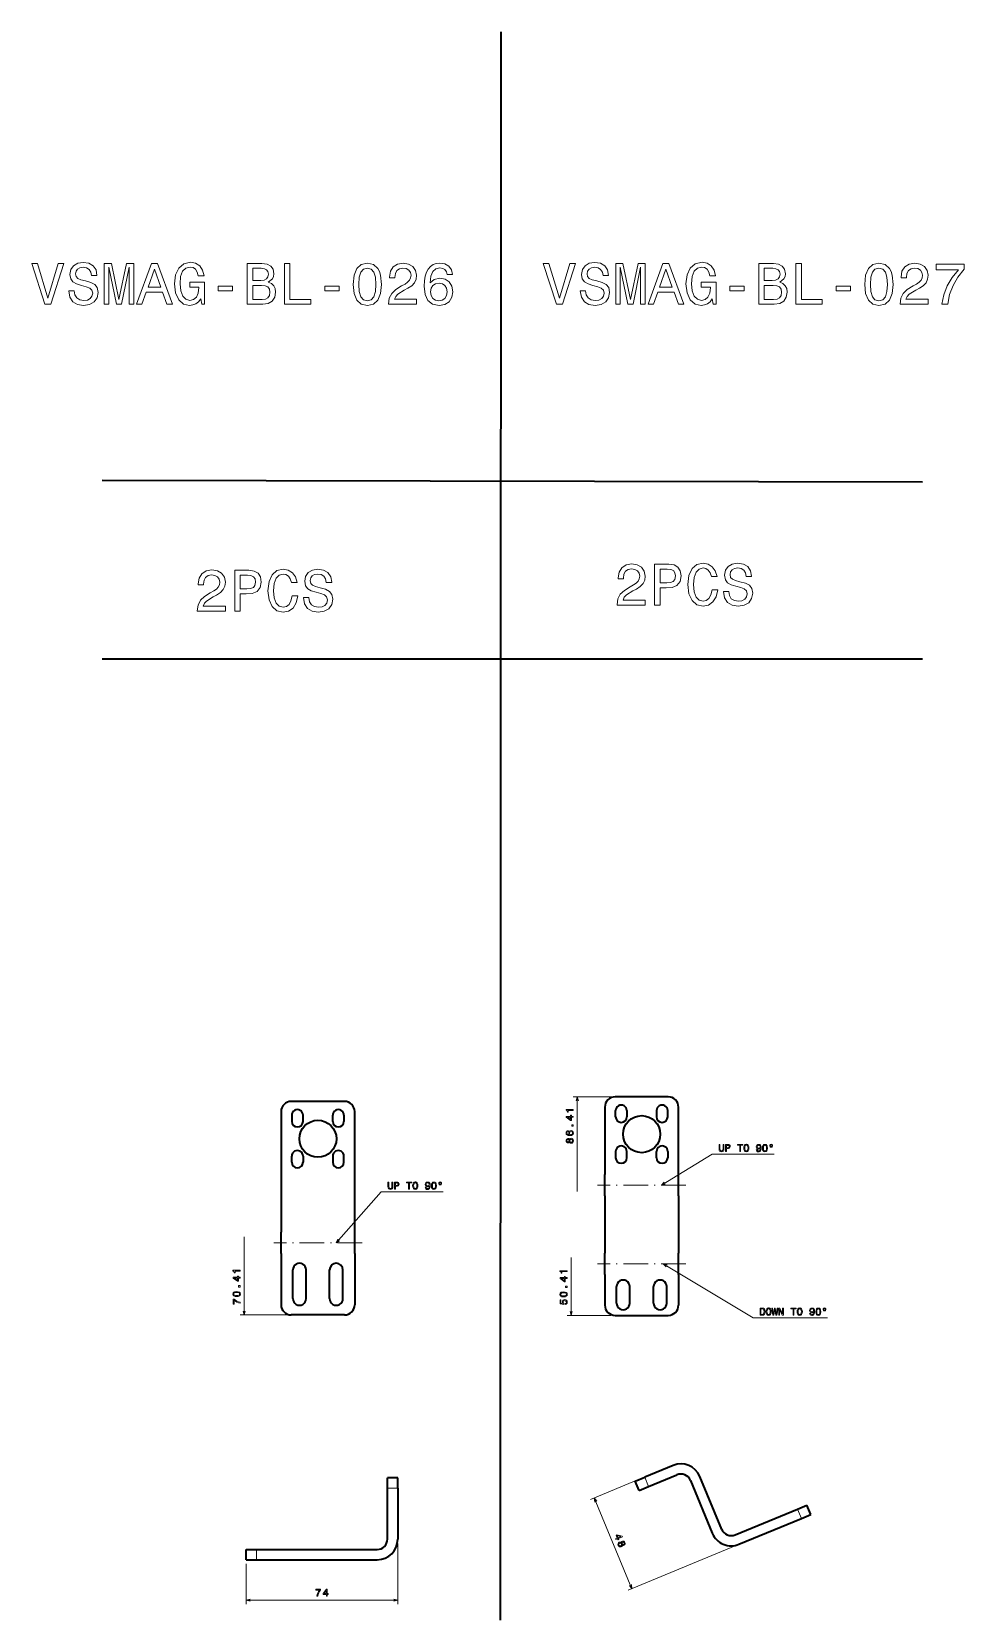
# Model space of a CAD drawing. Extents: x 6 to 461, y -138 to 639.
import ezdxf

# ---------------------------------------------------------------- set-up
doc = ezdxf.new("R2010")
doc.units = 0
doc.linetypes.add('DASHDOT', pattern=[18.5, 12, -3, 0.5, -3])

msp = doc.modelspace()

# ---------------------------------------------------------------- linework, layer by layer
at = {"color": 7, "lineweight": 35}
for p, q in [((234.99, 639.02), (234.69, -137.57)), ((441.07, 418.89), (40.14, 419.62)), ((441.07, 332.34), (40.14, 332.34)), ((316.81, 118.31), (290.81, 118.31)), ((127.56, 111.07), (127.56, 52.07)), ((158.56, 116.07), (132.56, 116.07)), ((163.56, 52.07), (163.56, 111.07)), ((285.81, 113.31), (285.81, 80.31)), ((321.81, 80.31), (321.81, 113.31)), ((285.81, 69.9), (285.81, 41.9)), ((321.81, 69.9), (321.81, 41.9)), ((127.56, 41.67), (127.56, 16.67)), ((163.56, 41.67), (163.56, 16.67)), ((158.56, 11.67), (132.56, 11.67)), ((290.81, 11.49), (316.81, 11.49))]:
    msp.add_line(p, q, dxfattribs=at)
at = {"color": 7, "lineweight": 13, "ltscale": 0.461072}
msp.add_line((288.81, 118.31), (270.36, 118.31), dxfattribs=at)
at = {"color": 7, "lineweight": 13}
for p, q in [((272.36, 118.31), (272.36, 72.1)), ((109.57, 11.67), (109.57, 49.87)), ((269.33, 11.49), (269.33, 39.69)), ((130.56, 11.67), (107.57, 11.67)), ((288.81, 11.49), (267.33, 11.49)), ((303.43, -68.36), (278.8, -78.57)), ((280.65, -77.8), (299.02, -122.15)), ((184.57, -99.99), (184.57, -129.8)), ((349.52, -101.23), (297.17, -122.91)), ((110.57, -127.8), (184.57, -127.8))]:
    msp.add_line(p, q, dxfattribs=at)
at = {"color": 7, "lineweight": 35, "ltscale": 0.075}
for p, q in [((132.81, 109.32), (132.81, 106.32)), ((138.31, 106.32), (138.31, 109.32)), ((152.81, 106.32), (152.81, 109.32)), ((158.31, 109.32), (158.31, 106.32)), ((291.06, 108.56), (291.06, 111.56)), ((296.56, 111.56), (296.56, 108.56)), ((311.06, 111.56), (311.06, 108.56)), ((316.56, 108.56), (316.56, 111.56)), ((132.81, 86.32), (132.81, 89.32)), ((138.31, 89.32), (138.31, 86.32)), ((152.81, 89.32), (152.81, 86.32)), ((158.31, 86.32), (158.31, 89.32)), ((291.06, 91.56), (291.06, 88.56)), ((296.56, 88.56), (296.56, 91.56)), ((311.06, 88.56), (311.06, 91.56)), ((316.56, 91.56), (316.56, 88.56))]:
    msp.add_line(p, q, dxfattribs=at)
at = {"color": 7, "lineweight": 35, "ltscale": 0.260214}
for p, q in [((285.81, 69.9), (285.81, 80.31)), ((321.81, 69.9), (321.81, 80.31)), ((127.56, 41.67), (127.56, 52.07)), ((163.56, 41.67), (163.56, 52.07)), ((285.81, 31.49), (285.81, 41.9)), ((321.81, 31.49), (321.81, 41.9))]:
    msp.add_line(p, q, dxfattribs=at)
at = {"color": 7, "linetype": 'DASHDOT', "lineweight": 13}
for p, q in [((325.41, 75.1), (282.21, 75.1)), ((167.16, 46.87), (123.96, 46.87)), ((325.41, 36.69), (282.21, 36.69))]:
    msp.add_line(p, q, dxfattribs=at)
at = {"color": 7, "lineweight": 35, "ltscale": 0.35}
for p, q in [((133.31, 19.67), (133.31, 33.67)), ((139.81, 19.67), (139.81, 33.67)), ((151.31, 19.67), (151.31, 33.67)), ((157.81, 19.67), (157.81, 33.67))]:
    msp.add_line(p, q, dxfattribs=at)
at = {"color": 7, "lineweight": 35, "ltscale": 0.375}
for p, q in [((285.81, 31.49), (285.81, 16.49)), ((321.81, 31.49), (321.81, 16.49))]:
    msp.add_line(p, q, dxfattribs=at)
at = {"color": 7, "lineweight": 35, "ltscale": 0.20087}
for p, q in [((291.57, 17.47), (291.57, 25.51)), ((298.04, 17.47), (298.04, 25.51)), ((309.57, 17.47), (309.57, 25.51)), ((316.04, 17.47), (316.04, 25.51))]:
    msp.add_line(p, q, dxfattribs=at)
at = {"color": 150, "lineweight": 35, "ltscale": 0.374999}
msp.add_line((319.14, -61.86), (305.28, -67.6), dxfattribs=at)
at = {"color": 150, "lineweight": 35, "ltscale": 0.125}
for p, q in [((179.57, -72.99), (179.57, -67.99)), ((184.57, -67.99), (179.57, -67.99)), ((184.57, -72.99), (184.57, -67.99)), ((302.58, -74.13), (300.66, -69.51)), ((302.58, -74.13), (307.19, -72.22)), ((379.94, -83.21), (384.56, -81.3)), ((381.85, -87.83), (386.47, -85.92)), ((110.57, -107.99), (110.57, -102.99)), ((110.57, -102.99), (115.57, -102.99)), ((110.57, -107.99), (115.57, -107.99))]:
    msp.add_line(p, q, dxfattribs=at)
at = {"color": 150, "lineweight": 35, "ltscale": 0.125001}
msp.add_line((300.66, -69.51), (305.28, -67.6), dxfattribs=at)
at = {"color": 150, "lineweight": 13, "ltscale": 0.124999}
for p, q in [((307.19, -72.22), (305.28, -67.6)), ((381.85, -87.83), (379.94, -83.21))]:
    msp.add_line(p, q, dxfattribs=at)
at = {"color": 150, "lineweight": 35, "ltscale": 0.375}
msp.add_line((307.19, -72.22), (321.05, -66.48), dxfattribs=at)
at = {"color": 150, "lineweight": 35}
for p, q in [((327.59, -69.18), (338.3, -95.05)), ((342.92, -93.14), (332.2, -67.27)), ((179.57, -97.99), (179.57, -72.99)), ((184.57, -72.99), (184.57, -97.99)), ((349.45, -95.84), (379.94, -83.21)), ((351.37, -100.46), (381.85, -87.83)), ((115.57, -102.99), (174.57, -102.99)), ((115.57, -107.99), (174.57, -107.99))]:
    msp.add_line(p, q, dxfattribs=at)
at = {"color": 150, "lineweight": 13, "ltscale": 0.125}
for p, q in [((184.57, -72.99), (179.57, -72.99)), ((115.57, -107.99), (115.57, -102.99))]:
    msp.add_line(p, q, dxfattribs=at)
at = {"color": 150, "lineweight": 35, "ltscale": 0.124999}
msp.add_line((386.47, -85.92), (384.56, -81.3), dxfattribs=at)
at = {"color": 7, "lineweight": 13, "ltscale": 0.49512}
msp.add_line((110.57, -109.99), (110.57, -129.8), dxfattribs=at)
at = {"color": 7, "lineweight": 13}
for points in [[(18.65, 525.8), (13.63, 508.76), (8.48, 525.8), (5.74, 525.8), (12.19, 505.77), (15.08, 505.77), (21.39, 525.8)], [(26.43, 512.37), (23.81, 512.37), (24.38, 509.31), (25.82, 507.06), (28.04, 505.71), (31.04, 505.22), (34.01, 505.68), (36.23, 506.95), (37.64, 508.94), (38.16, 511.56), (37.73, 513.92), (36.52, 515.45), (34.56, 516.46), (31.93, 517.21), (29.69, 517.76), (28.22, 518.39), (27.38, 519.31), (27.12, 520.75), (27.38, 522.05), (28.13, 523.03), (29.28, 523.69), (30.87, 523.92), (32.48, 523.63), (33.75, 522.86), (34.59, 521.56), (34.99, 519.8), (37.61, 519.8), (37.61, 519.86), (37.15, 522.57), (35.8, 524.59), (33.66, 525.85), (30.78, 526.29), (28.19, 525.85), (26.17, 524.64), (24.87, 522.77), (24.41, 520.35), (24.79, 518.19), (25.88, 516.72), (27.61, 515.74), (29.97, 514.99), (32.31, 514.33), (34.07, 513.69), (35.13, 512.77), (35.51, 511.27), (35.16, 509.74), (34.27, 508.59), (32.91, 507.87), (31.16, 507.64), (29.2, 507.96), (27.7, 508.88), (26.75, 510.38)], [(41.13, 505.77), (43.35, 505.77), (43.35, 523.92), (47.09, 505.77), (49.57, 505.77), (53.29, 523.92), (53.29, 505.77), (55.54, 505.77), (55.54, 525.77), (52.02, 525.77), (48.33, 508.13), (44.67, 525.77), (41.13, 525.77)], [(56.92, 505.77), (59.57, 505.77), (61.67, 511.65), (69.66, 511.65), (71.76, 505.77), (74.47, 505.77), (67.15, 525.8), (64.21, 525.8)], [(62.6, 514.1), (65.68, 522.91), (68.76, 514.1)], [(88.3, 508.45), (88.79, 505.77), (90.23, 505.77), (90.23, 516.57), (82.94, 516.57), (82.94, 514.12), (87.44, 514.12), (87.44, 513.95), (87.09, 511.3), (86.17, 509.34), (84.76, 508.1), (83, 507.7), (81.04, 508.22), (79.51, 509.77), (78.53, 512.34), (78.19, 515.85), (78.5, 519.34), (79.48, 521.91), (81.04, 523.46), (83.14, 524.01), (84.59, 523.72), (85.77, 522.91), (86.63, 521.56), (87.12, 519.74), (89.97, 519.74), (89.23, 522.51), (87.81, 524.59), (85.82, 525.85), (83.32, 526.31), (80.03, 525.59), (77.55, 523.49), (75.97, 520.18), (75.42, 515.77), (75.97, 511.33), (77.55, 508.01), (79.89, 505.91), (82.83, 505.22), (84.47, 505.45), (85.94, 506.03), (87.21, 507.04)], [(121.33, 516.57), (123.35, 518.25), (123.87, 519.37), (124.04, 520.75), (123.66, 522.91), (122.54, 524.47), (120.72, 525.42), (118.19, 525.77), (111.07, 525.77), (111.07, 505.77), (118.59, 505.77), (121.27, 506.17), (123.26, 507.35), (124.5, 509.23), (124.93, 511.76), (124.67, 513.46), (123.98, 514.87), (122.86, 515.91)], [(117.64, 517.47), (113.72, 517.47), (113.72, 523.38), (117.87, 523.38), (119.43, 523.2), (120.52, 522.68), (121.18, 521.79), (121.42, 520.46), (121.16, 519.14), (120.46, 518.22), (119.28, 517.64)], [(129.23, 505.77), (142.08, 505.77), (142.08, 508.19), (131.88, 508.19), (131.88, 525.77), (129.23, 525.77)], [(162.83, 515.54), (163.26, 511.01), (164.61, 507.78), (166.78, 505.82), (169.77, 505.19), (172.74, 505.82), (174.9, 507.78), (176.23, 511.01), (176.69, 515.54), (176.23, 520.03), (175.68, 521.82), (174.9, 523.29), (172.74, 525.25), (169.77, 525.91), (166.78, 525.25), (164.61, 523.26), (163.26, 520.03)], [(165.59, 515.54), (165.82, 519.02), (166.55, 521.53), (167.84, 523), (169.77, 523.52), (171.67, 523), (172.97, 521.53), (173.69, 519.02), (173.92, 515.54), (173.69, 512.02), (172.97, 509.51), (171.67, 508.04), (169.77, 507.55), (167.84, 508.04), (166.55, 509.51), (165.82, 512.02)], [(180.09, 505.77), (193.84, 505.77), (193.84, 508.25), (182.97, 508.25), (183.58, 509.6), (184.61, 510.72), (187.81, 512.77), (189.51, 513.63), (191.42, 514.87), (192.77, 516.31), (193.55, 518.01), (193.84, 519.95), (193.35, 522.37), (191.99, 524.27), (189.92, 525.48), (187.24, 525.91), (184.47, 525.42), (182.37, 524.07), (181.01, 521.91), (180.55, 519.05), (180.55, 518.65), (183.17, 518.65), (183.17, 518.88), (183.43, 520.84), (184.21, 522.28), (185.45, 523.2), (187.09, 523.52), (188.76, 523.23), (190, 522.51), (190.81, 521.39), (191.1, 519.97), (190.9, 518.65), (190.35, 517.52), (189.43, 516.55), (188.16, 515.68), (186.46, 514.76), (183.63, 512.97), (181.65, 511.07), (180.46, 508.76), (180.09, 505.85)], [(211.39, 520.38), (210.84, 522.71), (209.57, 524.44), (207.61, 525.54), (205.08, 525.91), (203.38, 525.71), (201.91, 525.16), (200.61, 524.27), (199.51, 523), (198.65, 521.42), (198.01, 519.48), (197.61, 517.21), (197.5, 514.64), (197.96, 510.55), (199.37, 507.58), (201.65, 505.8), (204.76, 505.19), (207.55, 505.71), (209.69, 507.06), (211.07, 509.2), (211.56, 511.91), (211.07, 514.64), (209.74, 516.75), (207.7, 518.07), (205.16, 518.53), (202.42, 517.96), (200.38, 516.31), (200.81, 519.48), (201.73, 521.76), (203.14, 523.12), (205.1, 523.58), (206.55, 523.35), (207.64, 522.74), (208.36, 521.73), (208.74, 520.38)], [(268.65, 525.8), (263.63, 508.76), (258.48, 525.8), (255.74, 525.8), (262.19, 505.77), (265.08, 505.77), (271.39, 525.8)], [(276.43, 512.37), (273.81, 512.37), (274.38, 509.31), (275.82, 507.06), (278.04, 505.71), (281.04, 505.22), (284.01, 505.68), (286.23, 506.95), (287.64, 508.94), (288.16, 511.56), (287.73, 513.92), (286.52, 515.45), (284.56, 516.46), (281.93, 517.21), (279.69, 517.76), (278.22, 518.39), (277.38, 519.31), (277.12, 520.75), (277.38, 522.05), (278.13, 523.03), (279.28, 523.69), (280.87, 523.92), (282.48, 523.63), (283.75, 522.86), (284.59, 521.56), (284.99, 519.8), (287.61, 519.8), (287.61, 519.86), (287.15, 522.57), (285.8, 524.59), (283.66, 525.85), (280.78, 526.29), (278.19, 525.85), (276.17, 524.64), (274.87, 522.77), (274.41, 520.35), (274.79, 518.19), (275.88, 516.72), (277.61, 515.74), (279.97, 514.99), (282.31, 514.33), (284.07, 513.69), (285.13, 512.77), (285.51, 511.27), (285.16, 509.74), (284.27, 508.59), (282.91, 507.87), (281.16, 507.64), (279.2, 507.96), (277.7, 508.88), (276.75, 510.38)], [(291.13, 505.77), (293.35, 505.77), (293.35, 523.92), (297.09, 505.77), (299.57, 505.77), (303.29, 523.92), (303.29, 505.77), (305.54, 505.77), (305.54, 525.77), (302.02, 525.77), (298.33, 508.13), (294.67, 525.77), (291.13, 525.77)], [(306.92, 505.77), (309.57, 505.77), (311.67, 511.65), (319.66, 511.65), (321.76, 505.77), (324.47, 505.77), (317.15, 525.8), (314.21, 525.8)], [(312.6, 514.1), (315.68, 522.91), (318.76, 514.1)], [(338.3, 508.45), (338.79, 505.77), (340.23, 505.77), (340.23, 516.57), (332.94, 516.57), (332.94, 514.12), (337.44, 514.12), (337.44, 513.95), (337.09, 511.3), (336.17, 509.34), (334.76, 508.1), (333, 507.7), (331.04, 508.22), (329.51, 509.77), (328.53, 512.34), (328.19, 515.85), (328.5, 519.34), (329.48, 521.91), (331.04, 523.46), (333.14, 524.01), (334.59, 523.72), (335.77, 522.91), (336.63, 521.56), (337.12, 519.74), (339.97, 519.74), (339.23, 522.51), (337.81, 524.59), (335.82, 525.85), (333.32, 526.31), (330.03, 525.59), (327.55, 523.49), (325.97, 520.18), (325.42, 515.77), (325.97, 511.33), (327.55, 508.01), (329.89, 505.91), (332.83, 505.22), (334.47, 505.45), (335.94, 506.03), (337.21, 507.04)], [(371.33, 516.57), (373.35, 518.25), (373.87, 519.37), (374.04, 520.75), (373.66, 522.91), (372.54, 524.47), (370.72, 525.42), (368.19, 525.77), (361.07, 525.77), (361.07, 505.77), (368.59, 505.77), (371.27, 506.17), (373.26, 507.35), (374.5, 509.23), (374.93, 511.76), (374.67, 513.46), (373.98, 514.87), (372.86, 515.91)], [(367.64, 517.47), (363.72, 517.47), (363.72, 523.38), (367.87, 523.38), (369.43, 523.2), (370.52, 522.68), (371.18, 521.79), (371.42, 520.46), (371.16, 519.14), (370.46, 518.22), (369.28, 517.64)], [(379.23, 505.77), (392.08, 505.77), (392.08, 508.19), (381.88, 508.19), (381.88, 525.77), (379.23, 525.77)], [(412.83, 515.54), (413.26, 511.01), (414.61, 507.78), (416.78, 505.82), (419.77, 505.19), (422.74, 505.82), (424.9, 507.78), (426.23, 511.01), (426.69, 515.54), (426.23, 520.03), (425.68, 521.82), (424.9, 523.29), (422.74, 525.25), (419.77, 525.91), (416.78, 525.25), (414.61, 523.26), (413.26, 520.03)], [(415.59, 515.54), (415.82, 519.02), (416.55, 521.53), (417.84, 523), (419.77, 523.52), (421.67, 523), (422.97, 521.53), (423.69, 519.02), (423.92, 515.54), (423.69, 512.02), (422.97, 509.51), (421.67, 508.04), (419.77, 507.55), (417.84, 508.04), (416.55, 509.51), (415.82, 512.02)], [(430.09, 505.77), (443.84, 505.77), (443.84, 508.25), (432.97, 508.25), (433.58, 509.6), (434.61, 510.72), (437.81, 512.77), (439.51, 513.63), (441.42, 514.87), (442.77, 516.31), (443.55, 518.01), (443.84, 519.95), (443.35, 522.37), (441.99, 524.27), (439.92, 525.48), (437.24, 525.91), (434.47, 525.42), (432.37, 524.07), (431.01, 521.91), (430.55, 519.05), (430.55, 518.65), (433.17, 518.65), (433.17, 518.88), (433.43, 520.84), (434.21, 522.28), (435.45, 523.2), (437.09, 523.52), (438.76, 523.23), (440, 522.51), (440.81, 521.39), (441.1, 519.97), (440.9, 518.65), (440.35, 517.52), (439.43, 516.55), (438.16, 515.68), (436.46, 514.76), (433.63, 512.97), (431.65, 511.07), (430.46, 508.76), (430.09, 505.85)], [(450.46, 505.77), (453.38, 505.77), (454.33, 510.52), (456, 514.96), (458.36, 519.08), (461.44, 522.94), (461.44, 525.33), (447.73, 525.33), (447.73, 522.71), (458.68, 522.71), (455.51, 518.82), (453.12, 514.76), (451.44, 510.44)], [(96.89, 512.37), (103.87, 512.37), (103.87, 514.64), (96.89, 514.64)], [(118.27, 508.16), (113.72, 508.16), (113.72, 515.05), (118.01, 515.05), (119.83, 514.84), (121.13, 514.24), (121.91, 513.2), (122.16, 511.7), (121.91, 510.12), (121.18, 509.02), (119.97, 508.36)], [(148.94, 512.37), (155.91, 512.37), (155.91, 514.64), (148.94, 514.64)], [(208.76, 511.88), (208.45, 510.06), (207.64, 508.68), (206.34, 507.76), (204.73, 507.47), (203.03, 507.76), (201.73, 508.65), (200.9, 510.03), (200.64, 511.85), (200.93, 513.63), (201.73, 514.99), (203.06, 515.85), (204.84, 516.17), (206.4, 515.85), (207.64, 515.02), (208.45, 513.66)], [(346.89, 512.37), (353.87, 512.37), (353.87, 514.64), (346.89, 514.64)], [(368.27, 508.16), (363.72, 508.16), (363.72, 515.05), (368.01, 515.05), (369.83, 514.84), (371.13, 514.24), (371.91, 513.2), (372.16, 511.7), (371.91, 510.12), (371.18, 509.02), (369.97, 508.36)], [(398.94, 512.37), (405.91, 512.37), (405.91, 514.64), (398.94, 514.64)], [(86.6, 355.77), (100.35, 355.77), (100.35, 358.25), (89.48, 358.25), (90.09, 359.6), (91.13, 360.72), (94.33, 362.77), (96.03, 363.63), (97.93, 364.87), (99.28, 366.31), (100.06, 368.01), (100.35, 369.95), (99.86, 372.37), (98.5, 374.27), (96.43, 375.48), (93.75, 375.91), (90.98, 375.42), (88.88, 374.07), (87.52, 371.91), (87.06, 369.05), (87.06, 368.65), (89.69, 368.65), (89.69, 368.88), (89.95, 370.84), (90.72, 372.28), (91.96, 373.2), (93.61, 373.52), (95.28, 373.23), (96.52, 372.51), (97.32, 371.39), (97.61, 369.97), (97.41, 368.65), (96.86, 367.52), (95.94, 366.55), (94.67, 365.68), (92.97, 364.76), (90.15, 362.97), (88.16, 361.07), (86.98, 358.76), (86.6, 355.85)], [(104.9, 355.77), (107.55, 355.77), (107.55, 364.21), (110.49, 364.21), (113.46, 364.35), (115.82, 365.36), (117.35, 367.32), (117.87, 370), (117.47, 372.48), (116.31, 374.3), (114.41, 375.39), (111.82, 375.77), (104.9, 375.77)], [(111.1, 373.32), (112.83, 373.14), (114.1, 372.6), (114.84, 371.59), (115.1, 370), (114.82, 368.33), (114.04, 367.32), (112.71, 366.8), (110.9, 366.66), (107.55, 366.66), (107.55, 373.32)], [(133, 363.2), (132.42, 360.78), (131.47, 359.05), (130.15, 357.99), (128.59, 357.64), (126.72, 358.16), (125.25, 359.72), (124.27, 362.25), (123.95, 365.77), (124.27, 369.25), (125.22, 371.82), (126.69, 373.38), (128.59, 373.92), (129.97, 373.63), (131.16, 372.83), (132.08, 371.53), (132.71, 369.74), (135.45, 369.74), (134.59, 372.48), (133.09, 374.56), (131.04, 375.85), (128.59, 376.31), (125.54, 375.59), (123.2, 373.58), (121.7, 370.26), (121.18, 365.77), (121.7, 361.27), (123.2, 357.96), (125.54, 355.91), (128.59, 355.22), (131.27, 355.77), (133.43, 357.29), (134.96, 359.8), (135.77, 363.2)], [(141.13, 362.37), (138.5, 362.37), (139.08, 359.31), (140.52, 357.06), (142.74, 355.71), (145.74, 355.22), (148.71, 355.68), (150.93, 356.95), (152.34, 358.94), (152.86, 361.56), (152.42, 363.92), (151.21, 365.45), (149.25, 366.46), (146.63, 367.21), (144.38, 367.76), (142.91, 368.39), (142.08, 369.31), (141.82, 370.75), (142.08, 372.05), (142.83, 373.03), (143.98, 373.69), (145.57, 373.92), (147.18, 373.63), (148.45, 372.86), (149.28, 371.56), (149.69, 369.8), (152.31, 369.8), (152.31, 369.86), (151.85, 372.57), (150.49, 374.59), (148.36, 375.85), (145.48, 376.29), (142.89, 375.85), (140.87, 374.64), (139.57, 372.77), (139.11, 370.35), (139.48, 368.19), (140.58, 366.72), (142.31, 365.74), (144.67, 364.99), (147.01, 364.33), (148.76, 363.69), (149.83, 362.77), (150.21, 361.27), (149.86, 359.74), (148.97, 358.59), (147.61, 357.87), (145.85, 357.64), (143.89, 357.96), (142.4, 358.88), (141.44, 360.38)], [(291.82, 358.73), (305.56, 358.73), (305.56, 361.2), (294.7, 361.2), (295.3, 362.56), (296.34, 363.68), (299.54, 365.73), (301.24, 366.59), (303.14, 367.83), (304.5, 369.27), (305.28, 370.97), (305.56, 372.9), (305.07, 375.32), (303.72, 377.23), (301.64, 378.44), (298.96, 378.87), (296.2, 378.38), (294.09, 377.02), (292.74, 374.86), (292.28, 372.01), (292.28, 371.61), (294.9, 371.61), (294.9, 371.84), (295.16, 373.8), (295.94, 375.24), (297.18, 376.16), (298.82, 376.48), (300.49, 376.19), (301.73, 375.47), (302.54, 374.34), (302.83, 372.93), (302.62, 371.61), (302.08, 370.48), (301.15, 369.5), (299.89, 368.64), (298.19, 367.72), (295.36, 365.93), (293.37, 364.03), (292.19, 361.72), (291.82, 358.81)], [(310.12, 358.73), (312.77, 358.73), (312.77, 367.17), (315.71, 367.17), (318.68, 367.31), (321.04, 368.32), (322.57, 370.28), (323.09, 372.96), (322.68, 375.44), (321.53, 377.26), (319.63, 378.35), (317.03, 378.73), (310.12, 378.73)], [(316.31, 376.28), (318.04, 376.1), (319.31, 375.56), (320.06, 374.55), (320.32, 372.96), (320.03, 371.29), (319.25, 370.28), (317.93, 369.76), (316.11, 369.62), (312.77, 369.62), (312.77, 376.28)], [(338.22, 366.16), (337.64, 363.74), (336.69, 362.01), (335.36, 360.94), (333.81, 360.6), (331.93, 361.12), (330.46, 362.67), (329.48, 365.21), (329.17, 368.73), (329.48, 372.21), (330.43, 374.78), (331.9, 376.33), (333.81, 376.88), (335.19, 376.59), (336.37, 375.79), (337.29, 374.49), (337.93, 372.7), (340.66, 372.7), (339.8, 375.44), (338.3, 377.51), (336.26, 378.81), (333.81, 379.27), (330.75, 378.55), (328.42, 376.54), (326.92, 373.22), (326.4, 368.73), (326.92, 364.23), (328.42, 360.92), (330.75, 358.87), (333.81, 358.18), (336.49, 358.73), (338.65, 360.25), (340.17, 362.76), (340.98, 366.16)], [(346.34, 365.32), (343.72, 365.32), (344.3, 362.27), (345.74, 360.02), (347.96, 358.67), (350.95, 358.18), (353.92, 358.64), (356.14, 359.91), (357.55, 361.9), (358.07, 364.52), (357.64, 366.88), (356.43, 368.41), (354.47, 369.42), (351.85, 370.17), (349.6, 370.71), (348.13, 371.35), (347.29, 372.27), (347.03, 373.71), (347.29, 375.01), (348.04, 375.99), (349.2, 376.65), (350.78, 376.88), (352.39, 376.59), (353.66, 375.81), (354.5, 374.52), (354.9, 372.76), (357.52, 372.76), (357.52, 372.82), (357.06, 375.53), (355.71, 377.54), (353.58, 378.81), (350.69, 379.24), (348.1, 378.81), (346.08, 377.6), (344.79, 375.73), (344.32, 373.31), (344.7, 371.15), (345.79, 369.68), (347.52, 368.7), (349.89, 367.95), (352.22, 367.28), (353.98, 366.65), (355.05, 365.73), (355.42, 364.23), (355.07, 362.7), (354.18, 361.55), (352.83, 360.83), (351.07, 360.6), (349.11, 360.92), (347.61, 361.84), (346.66, 363.34)], [(270.36, 111.7), (270.36, 112.16), (266.84, 112.16), (266.84, 111.81), (267.14, 111.72), (267.35, 111.54), (267.47, 111.26), (267.51, 110.88), (267.87, 110.88), (267.87, 111.7)], [(270.36, 108.33), (270.36, 108.78), (269.5, 108.78), (269.5, 109.28), (269.09, 109.28), (269.09, 108.78), (266.94, 108.78), (266.94, 108.32), (269.05, 106.79), (269.5, 106.79), (269.5, 108.33)], [(267.81, 101.79), (267.4, 101.69), (267.09, 101.47), (266.9, 101.13), (266.84, 100.69), (266.87, 100.39), (266.97, 100.13), (267.12, 99.9), (267.35, 99.71), (267.62, 99.56), (267.96, 99.45), (268.36, 99.38), (268.81, 99.36), (269.53, 99.44), (270.04, 99.69), (270.36, 100.09), (270.46, 100.63), (270.37, 101.12), (270.14, 101.49), (269.76, 101.74), (269.29, 101.82), (268.81, 101.74), (268.44, 101.5), (268.21, 101.15), (268.13, 100.7), (268.23, 100.22), (268.52, 99.86), (267.96, 99.94), (267.56, 100.1), (267.33, 100.35), (267.25, 100.69), (267.29, 100.94), (267.39, 101.14), (267.57, 101.26), (267.81, 101.33)], [(269.09, 107.22), (267.52, 108.33), (269.09, 108.33)], [(269.29, 101.33), (269.61, 101.28), (269.85, 101.14), (270.01, 100.91), (270.07, 100.63), (270.01, 100.33), (269.86, 100.1), (269.62, 99.96), (269.3, 99.91), (268.99, 99.96), (268.75, 100.1), (268.6, 100.33), (268.54, 100.65), (268.6, 100.92), (268.74, 101.14), (268.98, 101.28)], [(270.36, 103.97), (270.36, 104.66), (269.61, 104.66), (269.61, 103.97)], [(268.48, 96.22), (268.62, 95.96), (268.81, 95.79), (269.06, 95.67), (269.36, 95.64), (269.81, 95.72), (270.16, 95.95), (270.38, 96.33), (270.46, 96.84), (270.38, 97.35), (270.16, 97.73), (269.81, 97.96), (269.36, 98.05), (269.06, 98.01), (268.81, 97.9), (268.62, 97.72), (268.48, 97.47), (268.36, 97.67), (268.19, 97.81), (267.99, 97.9), (267.74, 97.93), (267.38, 97.85), (267.09, 97.64), (266.91, 97.29), (266.84, 96.84), (266.91, 96.39), (267.09, 96.05), (267.38, 95.83), (267.74, 95.76), (267.99, 95.78), (268.19, 95.87)], [(267.78, 96.23), (267.56, 96.27), (267.39, 96.4), (267.28, 96.59), (267.24, 96.84), (267.28, 97.1), (267.39, 97.29), (267.56, 97.41), (267.78, 97.45), (268.01, 97.41), (268.18, 97.29), (268.3, 97.1), (268.34, 96.84), (268.29, 96.59), (268.18, 96.4), (268.01, 96.27)], [(269.35, 96.12), (269.08, 96.17), (268.88, 96.31), (268.75, 96.54), (268.7, 96.84), (268.75, 97.14), (268.88, 97.37), (269.08, 97.52), (269.35, 97.57), (269.64, 97.52), (269.85, 97.37), (269.99, 97.14), (270.04, 96.84), (269.99, 96.54), (269.85, 96.31), (269.64, 96.17)], [(341.62, 92.86), (341.69, 92.23), (341.91, 91.78), (342.28, 91.53), (342.82, 91.44), (343.36, 91.53), (343.73, 91.78), (343.95, 92.23), (344.03, 92.86), (344.03, 95.03), (343.56, 95.03), (343.56, 92.84), (343.51, 92.41), (343.38, 92.1), (343.15, 91.92), (342.82, 91.86), (342.49, 91.92), (342.26, 92.1), (342.12, 92.4), (342.08, 92.84), (342.08, 95.03), (341.62, 95.03)], [(344.8, 91.53), (345.26, 91.53), (345.26, 93.01), (345.77, 93.01), (346.29, 93.04), (346.71, 93.21), (346.97, 93.55), (347.06, 94.02), (346.99, 94.46), (346.79, 94.78), (346.46, 94.97), (346.01, 95.03), (344.8, 95.03)], [(345.88, 94.6), (346.18, 94.57), (346.4, 94.48), (346.54, 94.3), (346.58, 94.02), (346.53, 93.73), (346.39, 93.55), (346.16, 93.46), (345.84, 93.44), (345.26, 93.44), (345.26, 94.6)], [(351.7, 91.53), (352.16, 91.53), (352.16, 94.61), (353.22, 94.61), (353.22, 95.03), (350.64, 95.03), (350.64, 94.61), (351.7, 94.61)], [(353.67, 93.28), (353.76, 92.5), (354.02, 91.92), (354.43, 91.56), (354.97, 91.44), (355.5, 91.56), (355.91, 91.92), (356.17, 92.5), (356.26, 93.28), (356.17, 94.06), (356.06, 94.38), (355.91, 94.64), (355.5, 95), (355.25, 95.09), (354.97, 95.13), (354.43, 95), (354.02, 94.65), (353.76, 94.07)], [(354.16, 93.28), (354.21, 93.89), (354.38, 94.34), (354.63, 94.61), (354.97, 94.71), (355.3, 94.61), (355.55, 94.34), (355.72, 93.89), (355.78, 93.28), (355.72, 92.67), (355.55, 92.22), (355.3, 91.95), (354.97, 91.86), (354.63, 91.95), (354.38, 92.22), (354.21, 92.67)], [(359.83, 92.4), (359.9, 92), (360.12, 91.69), (360.46, 91.5), (360.92, 91.43), (361.22, 91.47), (361.48, 91.56), (361.71, 91.71), (361.9, 91.94), (362.05, 92.21), (362.16, 92.56), (362.23, 92.95), (362.26, 93.4), (362.17, 94.11), (361.92, 94.63), (361.53, 94.95), (360.99, 95.06), (360.5, 94.97), (360.12, 94.72), (359.88, 94.35), (359.8, 93.88), (359.88, 93.4), (360.12, 93.03), (360.47, 92.8), (360.92, 92.72), (361.39, 92.82), (361.75, 93.11), (361.67, 92.55), (361.51, 92.15), (361.26, 91.92), (360.92, 91.84), (360.66, 91.88), (360.47, 91.99), (360.34, 92.16), (360.29, 92.4)], [(360.29, 93.89), (360.34, 94.2), (360.48, 94.45), (360.7, 94.6), (360.99, 94.66), (361.29, 94.6), (361.51, 94.45), (361.65, 94.21), (361.71, 93.89), (361.65, 93.58), (361.51, 93.34), (361.28, 93.19), (360.97, 93.14), (360.7, 93.19), (360.48, 93.34), (360.34, 93.57)], [(362.86, 93.24), (362.94, 92.45), (363.17, 91.89), (363.55, 91.54), (364.08, 91.43), (364.6, 91.54), (364.97, 91.89), (365.21, 92.45), (365.29, 93.24), (365.21, 94.03), (365.11, 94.34), (364.97, 94.6), (364.6, 94.94), (364.08, 95.06), (363.55, 94.94), (363.17, 94.59), (362.94, 94.03)], [(363.34, 93.24), (363.38, 93.85), (363.51, 94.29), (363.74, 94.55), (364.08, 94.64), (364.41, 94.55), (364.64, 94.29), (364.76, 93.85), (364.8, 93.24), (364.76, 92.63), (364.64, 92.19), (364.41, 91.93), (364.08, 91.85), (363.74, 91.93), (363.51, 92.19), (363.38, 92.63)], [(367.11, 95.12), (366.83, 95.06), (366.61, 94.91), (366.46, 94.68), (366.4, 94.41), (366.45, 94.13), (366.6, 93.91), (366.83, 93.76), (367.11, 93.7), (367.39, 93.76), (367.62, 93.91), (367.77, 94.13), (367.82, 94.41), (367.76, 94.68), (367.61, 94.91), (367.38, 95.06)], [(367.11, 94.89), (367.3, 94.85), (367.45, 94.75), (367.55, 94.59), (367.59, 94.41), (367.55, 94.23), (367.45, 94.07), (367.3, 93.96), (367.11, 93.93), (366.92, 93.96), (366.77, 94.07), (366.67, 94.22), (366.63, 94.41), (366.67, 94.59), (366.77, 94.75), (366.93, 94.85)], [(179.83, 74.46), (179.9, 73.82), (180.12, 73.38), (180.49, 73.12), (181.03, 73.03), (181.57, 73.12), (181.94, 73.38), (182.16, 73.82), (182.24, 74.46), (182.24, 76.62), (181.77, 76.62), (181.77, 74.43), (181.72, 74), (181.59, 73.69), (181.35, 73.51), (181.03, 73.45), (180.7, 73.51), (180.47, 73.69), (180.33, 74), (180.29, 74.43), (180.29, 76.62), (179.83, 76.62)], [(183, 73.12), (183.47, 73.12), (183.47, 74.6), (183.98, 74.6), (184.5, 74.63), (184.91, 74.8), (185.18, 75.15), (185.27, 75.62), (185.2, 76.05), (185, 76.37), (184.67, 76.56), (184.21, 76.62), (183, 76.62)], [(184.09, 76.19), (184.39, 76.16), (184.61, 76.07), (184.74, 75.89), (184.79, 75.62), (184.74, 75.32), (184.6, 75.15), (184.37, 75.06), (184.05, 75.03), (183.47, 75.03), (183.47, 76.19)], [(189.91, 73.12), (190.37, 73.12), (190.37, 76.2), (191.43, 76.2), (191.43, 76.62), (188.84, 76.62), (188.84, 76.2), (189.91, 76.2)], [(191.88, 74.87), (191.97, 74.09), (192.23, 73.51), (192.64, 73.15), (193.18, 73.03), (193.7, 73.15), (194.12, 73.51), (194.38, 74.09), (194.47, 74.87), (194.38, 75.66), (194.26, 75.97), (194.12, 76.24), (193.7, 76.59), (193.45, 76.68), (193.18, 76.72), (192.64, 76.59), (192.23, 76.24), (191.97, 75.66)], [(192.36, 74.87), (192.42, 75.48), (192.59, 75.93), (192.84, 76.21), (193.18, 76.3), (193.5, 76.21), (193.76, 75.93), (193.93, 75.48), (193.99, 74.87), (193.93, 74.26), (193.76, 73.81), (193.5, 73.54), (193.18, 73.45), (192.84, 73.54), (192.59, 73.81), (192.42, 74.26)], [(198.04, 73.99), (198.11, 73.59), (198.33, 73.29), (198.67, 73.09), (199.13, 73.02), (199.42, 73.06), (199.69, 73.15), (199.92, 73.31), (200.11, 73.53), (200.26, 73.8), (200.37, 74.15), (200.44, 74.54), (200.46, 74.99), (200.38, 75.71), (200.13, 76.23), (199.74, 76.54), (199.2, 76.65), (198.7, 76.56), (198.33, 76.32), (198.09, 75.94), (198.01, 75.47), (198.09, 74.99), (198.32, 74.62), (198.68, 74.39), (199.13, 74.31), (199.6, 74.41), (199.96, 74.7), (199.88, 74.14), (199.72, 73.74), (199.47, 73.51), (199.13, 73.43), (198.87, 73.47), (198.68, 73.58), (198.55, 73.75), (198.5, 73.99)], [(198.5, 75.48), (198.55, 75.79), (198.69, 76.04), (198.91, 76.19), (199.2, 76.25), (199.49, 76.19), (199.72, 76.04), (199.86, 75.8), (199.92, 75.48), (199.86, 75.17), (199.72, 74.93), (199.49, 74.78), (199.18, 74.73), (198.9, 74.78), (198.69, 74.93), (198.55, 75.16)], [(201.07, 74.83), (201.14, 74.04), (201.38, 73.48), (201.76, 73.13), (202.28, 73.02), (202.8, 73.13), (203.18, 73.48), (203.41, 74.04), (203.49, 74.83), (203.41, 75.62), (203.32, 75.93), (203.18, 76.19), (202.8, 76.53), (202.28, 76.65), (201.76, 76.53), (201.38, 76.18), (201.14, 75.62)], [(201.55, 74.83), (201.59, 75.44), (201.72, 75.88), (201.95, 76.14), (202.28, 76.23), (202.62, 76.14), (202.84, 75.88), (202.97, 75.44), (203.01, 74.83), (202.97, 74.22), (202.84, 73.78), (202.62, 73.52), (202.28, 73.44), (201.95, 73.52), (201.72, 73.78), (201.59, 74.22)], [(205.32, 76.71), (205.04, 76.65), (204.82, 76.5), (204.66, 76.28), (204.61, 76), (204.66, 75.72), (204.81, 75.5), (205.04, 75.35), (205.32, 75.29), (205.6, 75.35), (205.82, 75.5), (205.98, 75.73), (206.03, 76), (205.97, 76.28), (205.82, 76.5), (205.59, 76.65)], [(205.32, 76.48), (205.51, 76.44), (205.66, 76.34), (205.76, 76.18), (205.8, 76), (205.76, 75.82), (205.66, 75.66), (205.51, 75.55), (205.32, 75.52), (205.13, 75.55), (204.98, 75.66), (204.88, 75.81), (204.84, 76), (204.88, 76.18), (204.98, 76.34), (205.13, 76.44)], [(107.57, 33.04), (107.57, 33.5), (104.05, 33.5), (104.05, 33.15), (104.36, 33.06), (104.56, 32.88), (104.68, 32.6), (104.72, 32.22), (105.08, 32.22), (105.08, 33.04)], [(267.33, 32.86), (267.33, 33.32), (263.81, 33.32), (263.81, 32.98), (264.11, 32.89), (264.32, 32.7), (264.44, 32.43), (264.48, 32.04), (264.84, 32.04), (264.84, 32.86)], [(107.57, 29.67), (107.57, 30.12), (106.71, 30.12), (106.71, 30.62), (106.3, 30.62), (106.3, 30.12), (104.15, 30.12), (104.15, 29.66), (106.26, 28.13), (106.71, 28.13), (106.71, 29.67)], [(106.3, 28.55), (104.73, 29.67), (106.3, 29.67)], [(107.57, 25.31), (107.57, 26), (106.82, 26), (106.82, 25.31)], [(267.33, 29.49), (267.33, 29.95), (266.46, 29.95), (266.46, 30.45), (266.06, 30.45), (266.06, 29.95), (263.91, 29.95), (263.91, 29.49), (266.02, 27.95), (266.46, 27.95), (266.46, 29.49)], [(266.06, 28.38), (264.49, 29.49), (266.06, 29.49)], [(267.33, 25.13), (267.33, 25.83), (266.58, 25.83), (266.58, 25.13)], [(105.86, 20.7), (106.66, 20.78), (107.22, 21.02), (107.56, 21.4), (107.68, 21.92), (107.56, 22.44), (107.22, 22.82), (106.66, 23.05), (105.86, 23.13), (105.08, 23.05), (104.77, 22.95), (104.51, 22.82), (104.17, 22.44), (104.05, 21.92), (104.17, 21.4), (104.51, 21.02), (105.08, 20.78)], [(107.57, 17.48), (107.57, 17.99), (106.74, 18.16), (105.97, 18.45), (105.24, 18.86), (104.57, 19.4), (104.15, 19.4), (104.15, 17), (104.61, 17), (104.61, 18.92), (105.29, 18.37), (106, 17.95), (106.76, 17.65)], [(105.86, 21.19), (105.25, 21.23), (104.82, 21.35), (104.56, 21.58), (104.47, 21.92), (104.56, 22.25), (104.82, 22.48), (105.25, 22.61), (105.86, 22.65), (106.48, 22.61), (106.92, 22.48), (107.18, 22.25), (107.26, 21.92), (107.18, 21.58), (106.92, 21.35), (106.48, 21.23)], [(265.62, 20.53), (266.41, 20.6), (266.98, 20.84), (267.32, 21.22), (267.43, 21.74), (267.32, 22.26), (266.98, 22.64), (266.41, 22.87), (265.62, 22.95), (264.83, 22.87), (264.52, 22.78), (264.26, 22.64), (263.92, 22.26), (263.81, 21.74), (263.92, 21.22), (264.27, 20.84), (264.83, 20.6)], [(266.42, 16.76), (266.83, 16.87), (267.15, 17.11), (267.36, 17.48), (267.43, 17.94), (267.34, 18.45), (267.09, 18.85), (266.7, 19.1), (266.2, 19.2), (265.73, 19.11), (265.36, 18.87), (265.12, 18.49), (265.04, 18), (265.1, 17.62), (265.26, 17.33), (264.32, 17.47), (264.32, 19.01), (263.91, 19.01), (263.91, 17.13), (265.76, 16.86), (265.76, 17.26), (265.52, 17.55), (265.44, 17.93), (265.49, 18.25), (265.66, 18.5), (265.9, 18.65), (266.22, 18.71), (266.54, 18.65), (266.79, 18.49), (266.94, 18.24), (267, 17.93), (266.96, 17.66), (266.85, 17.45), (266.66, 17.3), (266.42, 17.23)], [(265.62, 21.01), (265.01, 21.05), (264.57, 21.18), (264.31, 21.41), (264.22, 21.74), (264.31, 22.08), (264.57, 22.3), (265.01, 22.43), (265.62, 22.47), (266.24, 22.43), (266.67, 22.3), (266.93, 22.08), (267.02, 21.74), (266.93, 21.41), (266.67, 21.18), (266.24, 21.05)], [(362.82, 15.03), (361.65, 15.03), (361.65, 11.53), (362.82, 11.53), (363.37, 11.64), (363.78, 11.98), (364.03, 12.53), (364.12, 13.28), (364.04, 14.05), (363.94, 14.35), (363.8, 14.59), (363.39, 14.92), (363.12, 15)], [(362.78, 14.61), (363.17, 14.54), (363.43, 14.31), (363.59, 13.89), (363.64, 13.28), (363.58, 12.69), (363.42, 12.28), (363.16, 12.03), (362.78, 11.95), (362.12, 11.95), (362.12, 14.61)], [(364.56, 13.28), (364.65, 12.5), (364.92, 11.92), (365.32, 11.56), (365.86, 11.44), (366.39, 11.56), (366.8, 11.92), (367.06, 12.5), (367.16, 13.28), (367.06, 14.06), (366.95, 14.38), (366.8, 14.64), (366.39, 15), (366.14, 15.09), (365.86, 15.13), (365.32, 15), (364.91, 14.65), (364.65, 14.07)], [(365.05, 13.28), (365.1, 13.89), (365.27, 14.34), (365.53, 14.61), (365.86, 14.71), (366.19, 14.61), (366.44, 14.34), (366.61, 13.89), (366.67, 13.28), (366.61, 12.67), (366.44, 12.22), (366.19, 11.95), (365.86, 11.86), (365.53, 11.95), (365.27, 12.22), (365.1, 12.67)], [(367.94, 11.53), (368.39, 11.53), (368.89, 14.57), (369.41, 11.53), (369.83, 11.53), (370.45, 15.04), (370.05, 15.04), (369.61, 12.06), (369.11, 15.04), (368.67, 15.04), (368.18, 12.06), (367.75, 15.04), (367.34, 15.04)], [(370.78, 11.53), (371.2, 11.53), (371.2, 14.4), (372.54, 11.53), (373.08, 11.53), (373.08, 15.03), (372.66, 15.03), (372.66, 12.16), (371.33, 15.03), (370.78, 15.03)], [(377.77, 11.53), (378.24, 11.53), (378.24, 14.61), (379.29, 14.61), (379.29, 15.03), (376.71, 15.03), (376.71, 14.61), (377.77, 14.61)], [(379.74, 13.28), (379.83, 12.5), (380.1, 11.92), (380.51, 11.56), (381.04, 11.44), (381.57, 11.56), (381.98, 11.92), (382.24, 12.5), (382.34, 13.28), (382.24, 14.06), (382.13, 14.38), (381.98, 14.64), (381.57, 15), (381.32, 15.09), (381.04, 15.13), (380.5, 15), (380.09, 14.65), (379.83, 14.07)], [(380.23, 13.28), (380.28, 13.89), (380.45, 14.34), (380.71, 14.61), (381.04, 14.71), (381.37, 14.61), (381.62, 14.34), (381.79, 13.89), (381.85, 13.28), (381.79, 12.67), (381.62, 12.22), (381.37, 11.95), (381.04, 11.86), (380.71, 11.95), (380.45, 12.22), (380.28, 12.67)], [(385.9, 12.4), (385.98, 12), (386.19, 11.69), (386.54, 11.5), (386.99, 11.43), (387.29, 11.47), (387.56, 11.56), (387.78, 11.71), (387.97, 11.94), (388.13, 12.21), (388.24, 12.56), (388.3, 12.95), (388.33, 13.4), (388.24, 14.11), (387.99, 14.63), (387.6, 14.95), (387.06, 15.06), (386.57, 14.97), (386.19, 14.72), (385.95, 14.35), (385.87, 13.88), (385.95, 13.4), (386.19, 13.03), (386.54, 12.8), (386.99, 12.72), (387.46, 12.82), (387.82, 13.11), (387.74, 12.55), (387.58, 12.15), (387.33, 11.92), (387, 11.84), (386.73, 11.88), (386.54, 11.99), (386.42, 12.16), (386.37, 12.4)], [(386.36, 13.89), (386.41, 14.2), (386.55, 14.45), (386.77, 14.6), (387.06, 14.66), (387.36, 14.6), (387.59, 14.45), (387.73, 14.21), (387.78, 13.89), (387.73, 13.58), (387.59, 13.34), (387.35, 13.19), (387.05, 13.14), (386.77, 13.19), (386.55, 13.34), (386.41, 13.57)], [(388.93, 13.24), (389.01, 12.45), (389.25, 11.89), (389.62, 11.54), (390.15, 11.43), (390.67, 11.54), (391.05, 11.89), (391.28, 12.45), (391.36, 13.24), (391.28, 14.03), (391.18, 14.34), (391.05, 14.6), (390.67, 14.94), (390.15, 15.06), (389.62, 14.94), (389.25, 14.59), (389.01, 14.03)], [(389.42, 13.24), (389.46, 13.85), (389.58, 14.29), (389.81, 14.55), (390.15, 14.64), (390.48, 14.55), (390.71, 14.29), (390.83, 13.85), (390.87, 13.24), (390.83, 12.63), (390.71, 12.19), (390.48, 11.93), (390.15, 11.85), (389.81, 11.93), (389.58, 12.19), (389.46, 12.63)], [(393.18, 15.12), (392.91, 15.06), (392.68, 14.91), (392.53, 14.68), (392.47, 14.41), (392.52, 14.13), (392.67, 13.91), (392.9, 13.76), (393.18, 13.7), (393.47, 13.76), (393.69, 13.91), (393.84, 14.13), (393.89, 14.41), (393.83, 14.68), (393.68, 14.91), (393.46, 15.06)], [(393.18, 14.89), (393.37, 14.85), (393.52, 14.75), (393.62, 14.59), (393.66, 14.41), (393.62, 14.23), (393.52, 14.07), (393.37, 13.96), (393.18, 13.93), (392.99, 13.96), (392.84, 14.07), (392.74, 14.22), (392.7, 14.41), (392.74, 14.59), (392.85, 14.75), (393, 14.85)], [(291.07, -97.74), (291.25, -98.16), (292.05, -97.83), (292.24, -98.29), (292.61, -98.13), (292.42, -97.67), (294.41, -96.85), (294.23, -96.42), (291.69, -95.82), (291.28, -95.98), (291.87, -97.41)], [(291.82, -96.22), (293.7, -96.65), (292.25, -97.25)], [(293.9, -99.63), (293.67, -99.45), (293.42, -99.36), (293.15, -99.35), (292.86, -99.44), (292.48, -99.68), (292.24, -100.03), (292.18, -100.46), (292.3, -100.97), (292.58, -101.41), (292.93, -101.67), (293.34, -101.76), (293.78, -101.66), (294.04, -101.51), (294.23, -101.32), (294.34, -101.08), (294.38, -100.79), (294.57, -100.93), (294.77, -101), (294.99, -101), (295.23, -100.93), (295.53, -100.72), (295.72, -100.41), (295.76, -100.03), (295.65, -99.58), (295.41, -99.19), (295.11, -98.95), (294.76, -98.86), (294.4, -98.92), (294.18, -99.04), (294.03, -99.2)], [(293.06, -99.88), (293.32, -99.82), (293.56, -99.88), (293.77, -100.04), (293.93, -100.3), (294, -100.59), (293.97, -100.85), (293.84, -101.06), (293.61, -101.21), (293.32, -101.28), (293.07, -101.22), (292.85, -101.07), (292.69, -100.81), (292.62, -100.51), (292.66, -100.25), (292.81, -100.03)], [(294.55, -99.38), (294.77, -99.33), (294.97, -99.38), (295.14, -99.52), (295.28, -99.74), (295.34, -99.99), (295.31, -100.2), (295.2, -100.38), (295.01, -100.51), (294.79, -100.55), (294.58, -100.51), (294.4, -100.38), (294.27, -100.16), (294.21, -99.9), (294.24, -99.69), (294.35, -99.51)], [(145, -125.8), (145.51, -125.8), (145.68, -124.96), (145.97, -124.19), (146.38, -123.47), (146.92, -122.79), (146.92, -122.37), (144.52, -122.37), (144.52, -122.83), (146.44, -122.83), (145.88, -123.51), (145.46, -124.22), (145.17, -124.98)], [(149.71, -125.8), (150.17, -125.8), (150.17, -124.93), (150.67, -124.93), (150.67, -124.52), (150.17, -124.52), (150.17, -122.37), (149.71, -122.37), (148.18, -124.48), (148.18, -124.93), (149.71, -124.93)], [(148.6, -124.52), (149.71, -122.96), (149.71, -124.52)]]:
    msp.add_lwpolyline(points, close=True, dxfattribs=at)
for points in [[(272.88, 116.37), (272.36, 118.31), (271.84, 116.37)], [(313.42, 75.1), (338.31, 90.34), (368.63, 90.34)], [(154.43, 46.87), (176.51, 71.93), (206.84, 71.93)], [(314.8, 76.55), (313.42, 75.1), (315.34, 75.67)], [(155.32, 48.66), (154.43, 46.87), (156.09, 47.98)], [(314.34, 36.69), (358.31, 10.34), (394.7, 10.34)], [(316.27, 36.14), (314.34, 36.69), (315.73, 35.26)], [(109.06, 13.6), (109.57, 11.67), (110.09, 13.6)], [(268.81, 13.42), (269.33, 11.49), (269.85, 13.42)], [(281.87, -79.39), (280.65, -77.8), (280.91, -79.78)], [(297.8, -120.56), (299.02, -122.15), (298.76, -120.16)], [(112.5, -127.28), (110.57, -127.8), (112.5, -128.31)], [(182.64, -128.31), (184.57, -127.8), (182.64, -127.28)]]:
    msp.add_lwpolyline(points, dxfattribs=at)
at = {"color": 7, "lineweight": 35}
for centre in [(303.81, 100.06), (145.56, 97.82)]:
    msp.add_circle(centre, 9.05, dxfattribs=at)
for centre, radius, start, end in [((290.81, 113.31), 5, 90, 180.00001), ((316.81, 113.31), 5, 0, 90), ((132.56, 111.07), 5, 90, 180.00001), ((135.56, 109.32), 2.75, 0, 180.00001), ((155.56, 109.32), 2.75, 0, 180.00001), ((158.56, 111.07), 5, 0, 90), ((293.81, 111.56), 2.75, 0, 180.00001), ((313.81, 111.56), 2.75, 0, 180.00001), ((135.56, 106.32), 2.75, 180.00001, 360), ((155.56, 106.32), 2.75, 180.00001, 360), ((293.81, 108.56), 2.75, 180.00001, 360), ((313.81, 108.56), 2.75, 180.00001, 360), ((293.81, 91.56), 2.75, 0, 180.00001), ((313.81, 91.56), 2.75, 0, 180.00001), ((135.56, 89.32), 2.75, 0, 180.00001), ((135.56, 86.32), 2.75, 180.00001, 360), ((155.56, 89.32), 2.75, 0, 180.00001), ((155.56, 86.32), 2.75, 180.00001, 360), ((293.81, 88.56), 2.75, 180.00001, 360), ((313.81, 88.56), 2.75, 180.00001, 360), ((136.56, 33.67), 3.25, 0, 180.00001), ((154.56, 33.67), 3.25, 0, 179.99999), ((294.81, 25.51), 3.23, 0, 180.00001), ((312.81, 25.51), 3.23, 360, 180.00001), ((132.56, 16.67), 5, 180.00001, 270), ((136.56, 19.67), 3.25, 179.99999, 360), ((154.56, 19.67), 3.25, 179.99999, 360), ((158.56, 16.67), 5, 270, 360), ((290.81, 16.49), 5, 180.00001, 270), ((294.81, 17.47), 3.23, 179.99999, 360), ((312.81, 17.47), 3.23, 179.99999, 360), ((316.81, 16.49), 5, 270, 360)]:
    msp.add_arc(centre, radius, start, end, dxfattribs=at)
at = {"color": 150, "lineweight": 35}
for centre, radius, start, end in [((322.97, -71.1), 10, 22.5, 112.5), ((322.97, -71.1), 5, 22.5, 112.5), ((347.54, -91.22), 5, 202.5, 292.5), ((174.57, -97.99), 10, 270, 0), ((174.57, -97.99), 5, 270, 0), ((347.54, -91.22), 10, 202.5, 292.5)]:
    msp.add_arc(centre, radius, start, end, dxfattribs=at)

doc.saveas('drawing.dxf')
